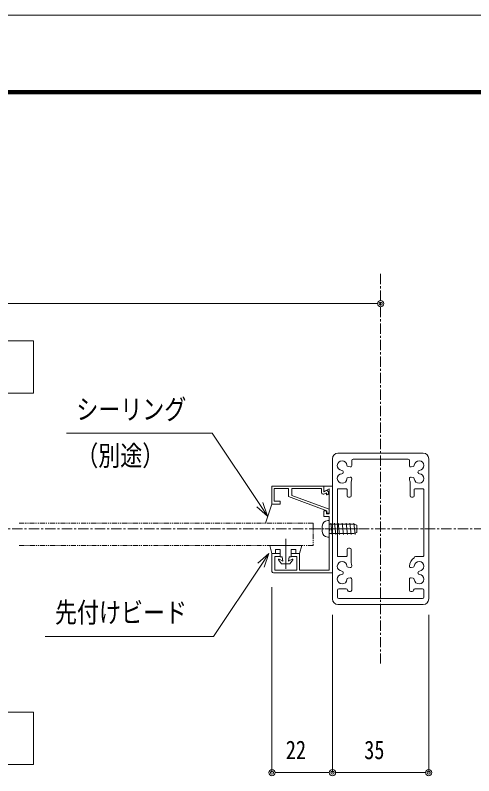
# Model space of a CAD drawing. Units: millimetres, scale not verified, with parts at other scales. Extents: x -3580 to 3580, y -1188 to 1188.
# Drawn here: x -1683 to -1350, y 635 to 1188 of the extents above; entities that cross this region are included whole.
import ezdxf
from ezdxf.enums import TextEntityAlignment as Align

# ---------------------------------------------------------------- set-up
doc = ezdxf.new("R2010")
doc.units = ezdxf.units.MM
doc.header["$LTSCALE"] = 6
for name, pattern in [('USER1', [2, 1.25, -0.25, 0.25, -0.25]), ('USER2', [1.25, 0.625, -0.125, 0.125, -0.125, 0.125, -0.125]), ('USER3', [0.375, 0.25, -0.125]), ('USER4', [3.5, 2, -1.5])]:
    doc.linetypes.add(name, pattern=pattern)
for name, color, linetype, lineweight in [('0-0_0', 7, 'Continuous', 18), ('0-1_DEFPOINTS', 7, 'Continuous', 18), ('0-4_WAKU', 7, 'Continuous', 18), ('0-5_6_U+FF8A_U+FF6F_U+FF81_U+FF9D_U+FF78_U+FF9E', 4, 'Continuous', 18), ('0-6_51破線_U+FF71_U+FF99_U+FF90', 3, 'USER3', 18), ('0-8_3中心線', 2, 'USER1', 18), ('0-9_41_U+FF71_U+FF99_U+FF90', 6, 'Continuous', 18), ('0-A_1手摺寸法', 3, 'Continuous', 18), ('0-C_P4-12', 7, 'Continuous', 18), ('0-D_CYAN', 4, 'Continuous', 18), ('0-E_2a', 1, 'USER2', 18)]:
    doc.layers.add(name, color=color, linetype=linetype, lineweight=lineweight)
doc.styles.add('ＭＳ ゴシック', font='')
doc.styles.get('ＭＳ ゴシック').set_extended_font_data('MS Gothic')

msp = doc.modelspace()

# ---------------------------------------------------------------- linework, layer by layer
at = {"layer": '0-0_0', "lineweight": 9}
for p, q in [((-1419.574, 978.274), (-1421.874, 978.274)), ((-1499.587, 823.79), (-1505.13, 832.113)), ((-1498.664, 796.512), (-1504.207, 788.189)), ((-1493.974, 637.283), (-1491.674, 637.283)), ((-1454.574, 637.283), (-1456.874, 637.283)), ((-1449.974, 637.283), (-1447.674, 637.283)), ((-1384.574, 637.283), (-1386.874, 637.283))]:
    msp.add_line(p, q, dxfattribs=at)
at = {"layer": '0-0_0'}
for points in [[(-1505.13, 832.113), (-1539.679, 883.995), (-1645.763, 883.995)], [(-1504.207, 788.189), (-1538.756, 736.307), (-1661.277, 736.307)]]:
    msp.add_lwpolyline(points, dxfattribs=at)
at = {"layer": '0-0_0', "lineweight": 9}
for points in [[(-1502.899, 833.599), (-1499.587, 823.79), (-1507.36, 830.628)], [(-1501.977, 786.704), (-1498.664, 796.512), (-1506.437, 789.674)]]:
    msp.add_lwpolyline(points, dxfattribs=at)
for centre, radius in [((-1417.274, 978.274), 2.3), ((-1417.274, 978.274), 1.15), ((-1496.274, 637.283), 2.3), ((-1496.274, 637.283), 1.15), ((-1452.274, 637.283), 2.3), ((-1452.274, 637.283), 2.3), ((-1452.274, 637.283), 1.15), ((-1452.274, 637.283), 1.15), ((-1382.274, 637.283), 2.3), ((-1382.274, 637.283), 1.15)]:
    msp.add_circle(centre, radius, dxfattribs=at)
at = {"layer": '0-1_DEFPOINTS', "color": 5}
msp.add_line((-215.833, 1187.987), (-3579.833, 1187.987), dxfattribs=at)
at = {"layer": '0-4_WAKU'}
for p, q in [((-298.633, 1133.187), (-3501.033, 1133.187)), ((-299.233, 1132.587), (-3500.433, 1132.587)), ((-299.833, 1131.987), (-3499.833, 1131.987)), ((-300.433, 1131.387), (-3499.233, 1131.387)), ((-301.033, 1130.787), (-3498.633, 1130.787))]:
    msp.add_line(p, q, dxfattribs=at)
at = {"layer": '0-5_6_U+FF8A_U+FF6F_U+FF81_U+FF9D_U+FF78_U+FF9E'}
for p, q in [((-1455.674, 820.54), (-1455.074, 820.54)), ((-1454.674, 808.94), (-1454.674, 820.14)), ((-1452.548, 810.54), (-1453.486, 818.54)), ((-1452.548, 810.54), (-1453.486, 818.54)), ((-1449.913, 810.54), (-1450.852, 818.54)), ((-1449.913, 810.54), (-1450.852, 818.54)), ((-1447.094, 810.54), (-1448.033, 818.54)), ((-1447.094, 810.54), (-1448.033, 818.54)), ((-1444.275, 810.54), (-1445.213, 818.54)), ((-1444.275, 810.54), (-1445.213, 818.54)), ((-1441.456, 810.54), (-1442.394, 818.54)), ((-1441.456, 810.54), (-1442.394, 818.54)), ((-1438.637, 810.54), (-1439.575, 818.54)), ((-1438.637, 810.54), (-1439.575, 818.54)), ((-1435.817, 810.54), (-1436.756, 818.54)), ((-1435.817, 810.54), (-1436.756, 818.54)), ((-1459.674, 812.54), (-1459.674, 816.54)), ((-1454.674, 818.04), (-1436.674, 818.04)), ((-1436.674, 818.04), (-1434.674, 817.212)), ((-1434.674, 811.868), (-1434.674, 817.212)), ((-1455.674, 808.54), (-1455.074, 808.54)), ((-1454.674, 811.04), (-1436.674, 811.04)), ((-1436.674, 811.04), (-1434.674, 811.868))]:
    msp.add_line(p, q, dxfattribs=at)
for centre, radius, start, end in [((-1455.674, 816.54), 4, 90, 180), ((-1455.074, 820.14), 0.4, 0, 90), ((-1455.674, 812.54), 4, 180, 270), ((-1455.074, 808.94), 0.4, 270, 0)]:
    msp.add_arc(centre, radius, start, end, dxfattribs=at)
at = {"layer": '0-6_51破線_U+FF71_U+FF99_U+FF90'}
msp.add_line((-1466.659, 814.54), (-1428.352, 814.54), dxfattribs=at)
at = {"layer": '0-8_3中心線'}
for p, q in [((-1417.274, 999.892), (-1417.274, 716.549)), ((-2129.15, 814.54), (-1336.66, 814.54))]:
    msp.add_line(p, q, dxfattribs=at)
at = {"layer": '0-9_41_U+FF71_U+FF99_U+FF90'}
for p, q in [((-1448.274, 869.54), (-1386.274, 869.54)), ((-1452.274, 865.54), (-1452.274, 763.54)), ((-1438.274, 860.49), (-1438.274, 864.14)), ((-1397.274, 865.14), (-1437.274, 865.14)), ((-1396.274, 860.54), (-1396.274, 864.14)), ((-1382.274, 865.54), (-1382.274, 763.54)), ((-1440.953, 859.778), (-1439.447, 859.513)), ((-1393.594, 859.778), (-1395.1, 859.513)), ((-1444.512, 856.219), (-1444.445, 855.84)), ((-1444.512, 855.461), (-1444.445, 855.84)), ((-1440.953, 851.902), (-1439.447, 852.167)), ((-1393.594, 851.902), (-1395.1, 852.167)), ((-1390.035, 856.219), (-1390.102, 855.84)), ((-1390.035, 855.461), (-1390.102, 855.84)), ((-1438.674, 838.54), (-1438.674, 848.808)), ((-1395.874, 838.54), (-1395.874, 848.808)), ((-1496.274, 845.54), (-1458.674, 845.54)), ((-1496.274, 832.54), (-1496.274, 845.54)), ((-1494.674, 843.94), (-1484.274, 843.94)), ((-1494.674, 834.54), (-1494.674, 843.94)), ((-1484.274, 838.015), (-1484.274, 843.94)), ((-1481.874, 843.94), (-1460.274, 843.94)), ((-1481.874, 838.836), (-1481.874, 843.94)), ((-1460.274, 840.893), (-1460.274, 843.94)), ((-1458.674, 845.54), (-1458.674, 841.54)), ((-1452.274, 845.54), (-1458.674, 845.54)), ((-1458.674, 841.54), (-1454.674, 843.54)), ((-1456.674, 840.751), (-1458.537, 839.82)), ((-1456.674, 839.151), (-1456.674, 840.751)), ((-1454.674, 825.54), (-1454.674, 843.54)), ((-1452.274, 845.54), (-1452.274, 782.54)), ((-1448.674, 794.94), (-1448.674, 843.14)), ((-1448.274, 843.54), (-1442.074, 843.54)), ((-1441.674, 838.54), (-1441.674, 843.14)), ((-1392.874, 843.14), (-1392.874, 838.54)), ((-1386.274, 843.54), (-1392.474, 843.54)), ((-1385.874, 794.94), (-1385.874, 843.14)), ((-1484.274, 838.015), (-1456.274, 827.688)), ((-1481.874, 838.836), (-1454.674, 828.803)), ((-1439.674, 837.54), (-1440.674, 837.54)), ((-1393.874, 837.54), (-1394.874, 837.54)), ((-1490.274, 832.54), (-1496.274, 832.54)), ((-1490.274, 834.54), (-1494.674, 834.54)), ((-1490.274, 832.54), (-1490.274, 834.54)), ((-1458.674, 827.54), (-1458.674, 823.54)), ((-1456.674, 827.54), (-1458.674, 827.54)), ((-1456.674, 827.54), (-1456.674, 825.54)), ((-1454.674, 825.54), (-1456.674, 825.54)), ((-1456.274, 826.74), (-1456.274, 827.688)), ((-1454.674, 828.803), (-1454.674, 826.74)), ((-1458.674, 823.54), (-1454.674, 823.54)), ((-1454.674, 823.54), (-1454.674, 814.64)), ((-1454.26, 814.378), (-1454.674, 814.64)), ((-1454.26, 813.702), (-1454.674, 813.44)), ((-1454.674, 813.44), (-1454.674, 784.54)), ((-1490.274, 796.54), (-1496.274, 796.54)), ((-1496.274, 796.54), (-1496.274, 783.54)), ((-1490.274, 796.54), (-1490.274, 794.54)), ((-1482.274, 796.54), (-1476.274, 796.54)), ((-1482.274, 796.54), (-1482.274, 794.54)), ((-1476.274, 796.54), (-1476.274, 784.54)), ((-1441.674, 799.54), (-1441.674, 794.94)), ((-1439.674, 800.54), (-1440.674, 800.54)), ((-1438.674, 799.54), (-1438.674, 789.672)), ((-1448.274, 794.54), (-1442.074, 794.54)), ((-1392.874, 793.54), (-1392.874, 793.343)), ((-1386.274, 794.54), (-1391.874, 794.54)), ((-1440.953, 786.578), (-1439.447, 786.313)), ((-1393.594, 786.578), (-1395.1, 786.313)), ((-1454.274, 782.54), (-1495.274, 782.54)), ((-1452.274, 782.54), (-1495.274, 782.54)), ((-1478.274, 784.54), (-1494.274, 784.54)), ((-1454.674, 784.54), (-1476.274, 784.54)), ((-1444.512, 783.019), (-1444.445, 782.64)), ((-1444.512, 782.261), (-1444.445, 782.64)), ((-1390.035, 783.019), (-1390.102, 782.64)), ((-1390.035, 782.261), (-1390.102, 782.64)), ((-1440.953, 778.702), (-1439.447, 778.967)), ((-1438.274, 777.94), (-1438.274, 769.94)), ((-1396.274, 777.94), (-1396.274, 769.94)), ((-1393.594, 778.702), (-1395.1, 778.967)), ((-1448.674, 764.94), (-1448.674, 769.94)), ((-1447.674, 770.94), (-1442.274, 770.94)), ((-1440.274, 768.94), (-1439.274, 768.94)), ((-1394.274, 768.94), (-1395.274, 768.94)), ((-1386.874, 770.94), (-1392.274, 770.94)), ((-1385.874, 764.94), (-1385.874, 769.94)), ((-1386.874, 763.94), (-1447.674, 763.94)), ((-1448.274, 759.54), (-1386.274, 759.54))]:
    msp.add_line(p, q, dxfattribs=at)
at = {"layer": '0-9_41_U+FF71_U+FF99_U+FF90', "linetype": 'USER4'}
for p, q in [((-1458.674, 841.54), (-1458.674, 845.54)), ((-1457.389, 842.182), (-1458.674, 841.54))]:
    msp.add_line(p, q, dxfattribs=at)
at = {"layer": '0-9_41_U+FF71_U+FF99_U+FF90'}
for points in [[(-1490.274, 794.54), (-1494.274, 794.54), (-1494.274, 784.54)], [(-1482.274, 794.54), (-1478.274, 794.54), (-1478.274, 784.54)]]:
    msp.add_lwpolyline(points, dxfattribs=at)
for centre, radius, start, end in [((-1448.274, 865.54), 4, 90, 180), ((-1386.274, 865.54), 4, 0, 90), ((-1445.274, 860.54), 3.5, 2.83959, 267.16041), ((-1437.274, 864.14), 1, 90, 180), ((-1397.274, 864.14), 1, 0, 90), ((-1389.274, 860.54), 3.5, 272.83959, 177.16041), ((-1440.779, 860.763), 1, 182.83959, 260), ((-1439.274, 860.498), 1, 260, 359.59407), ((-1445.274, 860.54), 7, 359.59407, 0), ((-1389.274, 860.54), 7, 180, 180.40593), ((-1395.273, 860.498), 1, 180.40593, 280), ((-1393.768, 860.763), 1, 280, 357.16041), ((-1445.274, 851.14), 3.5, 92.83959, 357.16041), ((-1445.496, 856.046), 1, 10, 87.16041), ((-1445.496, 855.635), 1, 272.83959, 350), ((-1440.779, 850.917), 1, 100, 177.16041), ((-1439.274, 851.183), 1, 0.40593, 100), ((-1395.273, 851.183), 1, 80, 179.59407), ((-1393.768, 850.917), 1, 2.83959, 80), ((-1389.274, 851.14), 3.5, 182.83959, 87.16041), ((-1389.051, 856.046), 1, 92.83959, 170), ((-1389.051, 855.635), 1, 190, 267.16041), ((-1445.274, 851.14), 7, 340.53705, 0.40593), ((-1389.274, 851.14), 7, 179.59407, 199.46295), ((-1459.074, 840.893), 1.2, 180, 296.56505), ((-1456.674, 840.751), 1.6, 0, 116.56505), ((-1456.674, 840.751), 1.6, 270, 0), ((-1448.274, 843.14), 0.4, 90, 180), ((-1442.074, 843.14), 0.4, 0, 90), ((-1392.474, 843.14), 0.4, 90, 180), ((-1386.274, 843.14), 0.4, 0, 90), ((-1440.674, 838.54), 1, 180, 270), ((-1439.674, 838.54), 1, 270, 0), ((-1394.874, 838.54), 1, 180, 270), ((-1393.874, 838.54), 1, 270, 0), ((-1455.474, 826.74), 0.8, 180, 0), ((-1454.474, 814.04), 0.4, 302.33353, 57.66647), ((-1440.674, 799.54), 1, 90, 180), ((-1439.674, 799.54), 1, 0, 90), ((-1445.274, 787.34), 3.5, 2.83959, 267.16041), ((-1448.274, 794.94), 0.4, 180, 270), ((-1442.074, 794.94), 0.4, 270, 0), ((-1389.274, 787.34), 7, 120.94972, 180.40593), ((-1391.874, 793.54), 1, 90, 180), ((-1389.274, 787.34), 3.5, 272.83959, 177.16041), ((-1386.274, 794.94), 0.4, 270, 0), ((-1440.779, 787.563), 1, 182.83959, 260), ((-1439.274, 787.298), 1, 260, 359.59407), ((-1445.274, 787.34), 7, 359.59407, 19.46295), ((-1395.273, 787.298), 1, 180.40593, 280), ((-1393.768, 787.563), 1, 280, 357.16041), ((-1495.274, 783.54), 1, 180, 270), ((-1445.274, 777.94), 3.5, 92.83959, 357.16041), ((-1445.496, 782.846), 1, 10, 87.16041), ((-1445.496, 782.435), 1, 272.83959, 350), ((-1389.274, 777.94), 3.5, 182.83959, 87.16041), ((-1389.051, 782.846), 1, 92.83959, 170), ((-1389.051, 782.435), 1, 190, 267.16041), ((-1440.779, 777.717), 1, 100, 177.16041), ((-1439.274, 777.983), 1, 0.40593, 100), ((-1445.274, 777.94), 7, 0, 0.40593), ((-1389.274, 777.94), 7, 179.59407, 180), ((-1395.273, 777.983), 1, 80, 179.59407), ((-1393.768, 777.717), 1, 2.83959, 80), ((-1447.674, 769.94), 1, 90, 180), ((-1442.274, 769.94), 1, 0, 90), ((-1440.274, 769.94), 1, 180, 270), ((-1439.274, 769.94), 1, 270, 0), ((-1395.274, 769.94), 1, 180, 270), ((-1394.274, 769.94), 1, 270, 0), ((-1392.274, 769.94), 1, 90, 180), ((-1386.874, 769.94), 1, 0, 90), ((-1448.274, 763.54), 4, 180, 270), ((-1447.674, 764.94), 1, 180, 270), ((-1386.874, 764.94), 1, 270, 0), ((-1386.274, 763.54), 4, 270, 0)]:
    msp.add_arc(centre, radius, start, end, dxfattribs=at)
at = {"layer": '0-A_1手摺寸法'}
for p, q in [((-2012.674, 978.274), (-1421.874, 978.274)), ((-1417.274, 976.808), (-1417.274, 978.274)), ((-1497.874, 802.54), (-1474.674, 802.54)), ((-1497.874, 802.54), (-1496.274, 796.54)), ((-1486.274, 807.269), (-1486.274, 785.542)), ((-1474.674, 802.54), (-1476.274, 796.54)), ((-1496.274, 796.54), (-1493.674, 796.54)), ((-1493.674, 799.54), (-1490.274, 799.54)), ((-1493.674, 799.54), (-1493.674, 796.54)), ((-1490.274, 799.54), (-1490.274, 794.14)), ((-1482.274, 799.54), (-1478.874, 799.54)), ((-1482.274, 799.54), (-1482.274, 794.14)), ((-1478.874, 799.54), (-1478.874, 796.54)), ((-1478.874, 796.54), (-1476.274, 796.54)), ((-1489.274, 789.14), (-1491.425, 792.077)), ((-1491.053, 792.515), (-1488.274, 791.14)), ((-1490.274, 794.14), (-1488.774, 794.14)), ((-1488.274, 791.14), (-1488.774, 794.14)), ((-1484.274, 791.14), (-1483.774, 794.14)), ((-1484.274, 791.14), (-1481.494, 792.515)), ((-1483.774, 794.14), (-1482.274, 794.14)), ((-1483.274, 789.14), (-1481.122, 792.077)), ((-1489.274, 789.14), (-1483.274, 789.14)), ((-1496.274, 772.04), (-1496.274, 637.283)), ((-1452.274, 752.04), (-1452.274, 637.283)), ((-1452.274, 752.04), (-1452.274, 637.283)), ((-1382.274, 752.04), (-1382.274, 637.283)), ((-1456.874, 637.283), (-1491.674, 637.283)), ((-1447.674, 637.283), (-1386.874, 637.283))]:
    msp.add_line(p, q, dxfattribs=at)
for centre, start, end in [((-1491.174, 792.24), 66.37062, 212.90524), ((-1481.374, 792.24), 327.09476, 113.62938)]:
    msp.add_arc(centre, 0.3, start, end, dxfattribs=at)
at = {"layer": '0-C_P4-12'}
for points in [[(-1764.936, 913.275), (-1669.611, 913.275), (-1669.611, 951.286), (-1764.936, 951.286)], [(-1764.936, 643.211), (-1669.611, 643.211), (-1669.611, 681.221), (-1764.936, 681.221)]]:
    msp.add_lwpolyline(points, dxfattribs=at)
at = {"layer": '0-D_CYAN'}
msp.add_line((-1496.274, 832.54), (-1501.086, 818.54), dxfattribs=at)
at = {"layer": '0-E_2a'}
msp.add_line((-1466.274, 802.54), (-1680.115, 802.54), dxfattribs=at)
msp.add_lwpolyline([(-1680.115, 818.54), (-1466.274, 818.54), (-1466.274, 802.54)], dxfattribs=at)

# ---------------------------------------------------------------- texts
at = {"layer": '0-0_0', "style": 'ＭＳ ゴシック', "width": 0.8}
for s, p in [('シーリング', (-1638.548, 889.698)), ('（別途）', (-1638.548, 856.022)), ('先付けビード', (-1654.062, 742.01))]:
    msp.add_text(s, height=14.66, dxfattribs=at).set_placement(p, align=Align.BOTTOM_LEFT)
at = {"layer": '0-A_1手摺寸法', "color": 7, "style": 'ＭＳ ゴシック', "width": 0.8}
for s, p in [('22', (-1486.19, 643.033)), ('35', (-1429.19, 643.033))]:
    msp.add_text(s, height=13.49, dxfattribs=at).set_placement(p, align=Align.BOTTOM_LEFT)

doc.saveas('drawing.dxf')
